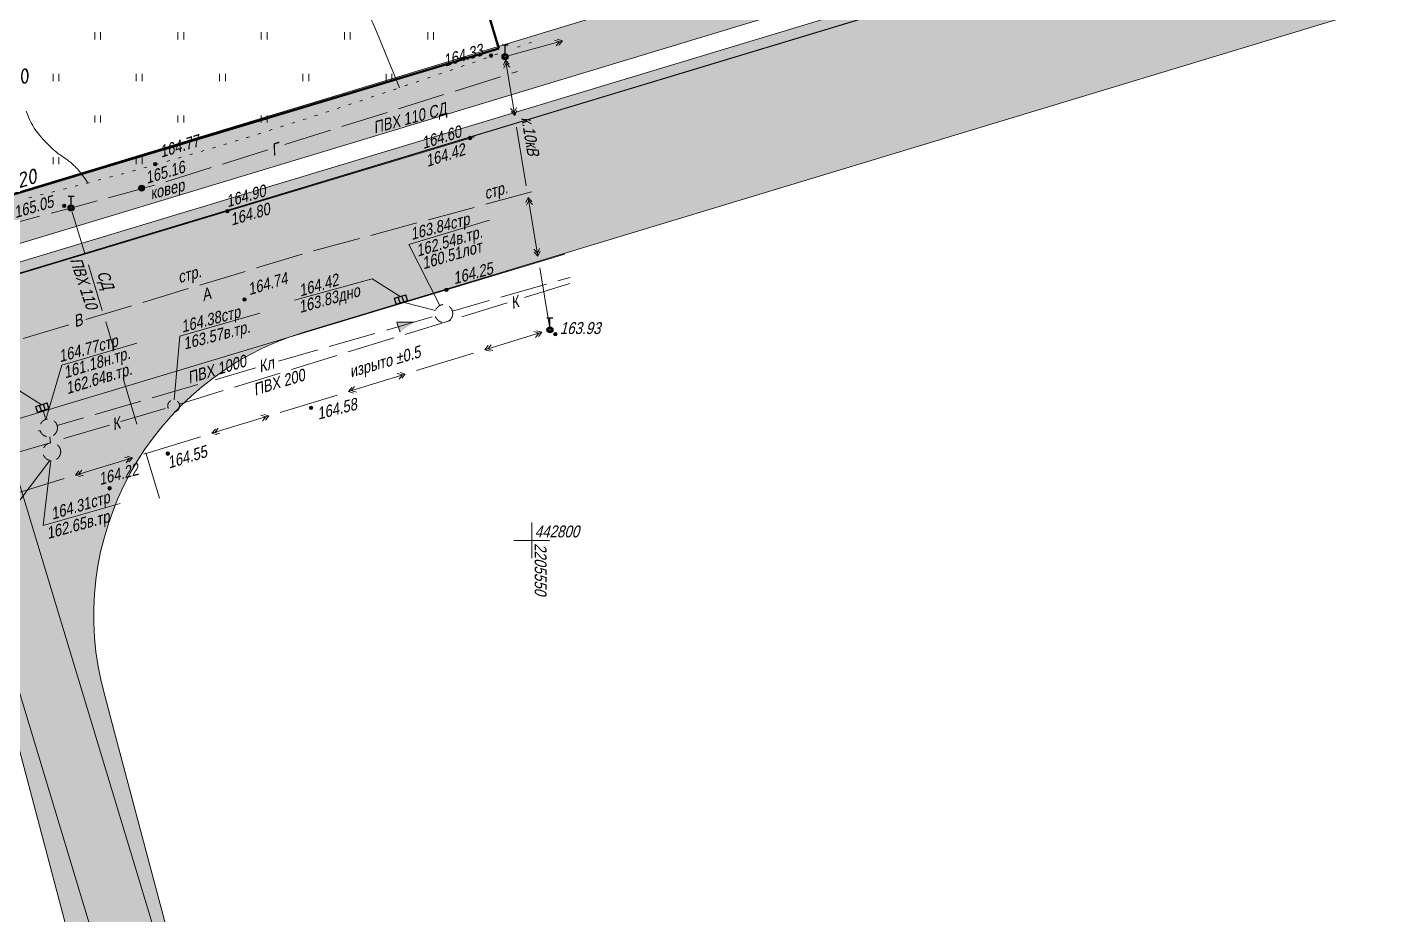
# Model space of a CAD drawing. Header units: millimetres. Extents: x -11347003 to 263213, y -3404021 to 236745.
# Drawn here: x 75603 to 189357, y -21104 to 53578 of the extents above; entities that cross this region are included whole.
import ezdxf

# ---------------------------------------------------------------- set-up
doc = ezdxf.new("R2010")
doc.units = ezdxf.units.MM
doc.linetypes.add('JIS_02_0.7', pattern=[1.35, 0.75, -0.6])
doc.layers.get('0').update_dxf_attribs({"lineweight": 13})
for name, color, linetype, lineweight in [('1', 3, 'Continuous', 30), ('4', 16, 'Continuous', 30), ('5', 4, 'Continuous', 35), ('7', 1, 'Continuous', 35), ('Организация рельефа', 7, 'Continuous', 13), ('Разбивочный план', 7, 'Continuous', 13)]:
    doc.layers.add(name, color=color, linetype=linetype, lineweight=lineweight)
for name, color, linetype in [('21', 7, 'Continuous'), ('21_Колодцы', 7, 'Continuous'), ('23_Ограждения', 7, 'Continuous'), ('24', 7, 'Continuous'), ('24_Растительость', 7, 'Continuous'), ('25', 7, 'Continuous'), ('26', 32, 'Continuous'), ('38', 7, 'Continuous'), ('51', 92, 'Continuous'), ('Дороги отмостка', 5, 'Continuous'), ('Озеленение проект', 5, 'Continuous')]:
    doc.layers.add(name, color=color, linetype=linetype)
doc.styles.get("Standard").update_dxf_attribs({"font": 'arial.ttf'})
doc.styles.add('ГОСТ 2.304', font='CS_Gost2304.shx')
doc.styles.add('обычный', font='romans.shx', dxfattribs={"width": 0.8, "oblique": 15})
doc.dimstyles.new('цеп200', dxfattribs={"dimscale": 200, "dimtxt": 2.5, "dimasz": 2.5, "dimexe": 2, "dimexo": 0, "dimgap": 1, "dimtad": 1, "dimdec": 0, "dimzin": 9, "dimtxsty": 'обычный', "dimblk": 'OBLIQUE', "dimcen": 5, "dimdle": 2, "dimclrd": 256, "dimclre": 256, "dimclrt": 256, "dimadec": 1, "dimazin": 2, "dimtfac": 1, "dimtdec": 0, "dimtmove": 2, "dimatfit": 3, "dimfxl": 2, "dimlwd": -1, "dimlwe": -1, "dimarcsym": 0})

# ---------------------------------------------------------------- blocks, each defined once
blk = doc.blocks.new('_ArchTick')
at = {"color": 0, "linetype": 'ByBlock', "const_width": 0.15}
blk.add_lwpolyline([(-0.5, -0.5), (0.5, 0.5)], dxfattribs=at)
blk = doc.blocks.new('*D70')
at = {"layer": 'Defpoints', "color": 0, "lineweight": 13, "ltscale": 100, "transparency": 16777216}
for p in [(70045.05795009164, 31391.99870956971, 164922.3936475792), (65191.10681484672, 29925.40851565187, 164922.3936475792), (112893.8755131541, -127955.7154941318)]:
    blk.add_point(p, dxfattribs=at)
at = {"layer": 'Разбивочный план', "ltscale": 100, "transparency": 16777216}
for p, q in [((70045.05795009164, 31391.99870956971), (117863.5185959606, -126872.0291697027)), ((65191.10681484672, 29925.40851565187), (113009.5674607157, -128338.6193636205)), ((118130.7305178877, -126373.4333526524), (112510.9716436654, -128071.4074416934))]:
    blk.add_line(p, q, dxfattribs=at)
at = {"layer": 'Разбивочный план', "ltscale": 100, "transparency": 16777216, "xscale": 500, "yscale": 500, "zscale": 500}
for p, rotation in [((117747.826648399, -126489.125300214), 16.81185502010046), ((112893.8755131541, -127955.7154941318), 196.8118550201005)]:
    blk.add_blockref('_ArchTick', p, dxfattribs=dict(at, rotation=rotation))
at = {"layer": 'Разбивочный план', "lineweight": 15, "ltscale": 100, "transparency": 16777216, "insert": (115190.6976397697, -126791.6535439981), "char_height": 500, "attachment_point": 5, "rotation": 16.81185502010045, "style": 'обычный'}
blk.add_mtext('5070', dxfattribs=at)
blk = doc.blocks.new('Каб_Столб_Р')
at = {"layer": '21'}
for p, q in [((-0.4999999991086952, 1.999999994281097), (0.5000000008913048, 1.999999994281097)), ((8.913048077374697e-10, 0.4999999942810973), (8.913048077374697e-10, 1.999999994281097))]:
    blk.add_line(p, q, dxfattribs=at)
for radius in [0.5, 0.35, 0.2]:
    blk.add_circle((0, 0), radius, dxfattribs=at)
blk = doc.blocks.new('RESHT1')
at = {"layer": '21_Колодцы', "color": 7, "linetype": 'Continuous'}
for p, q in [((-0.9957989708600485, 0.5033860507546969), (0.9821964498518894, 0.5065939587538246)), ((-0.994151228429758, -0.5126115970935731), (-0.9957989708600485, 0.5033860507546969)), ((-0.3321819533198901, -0.493538011315895), (-0.3337907727006462, 0.4984596920950143)), ((0.3258165233375695, -0.4924708710411599), (0.3242077039568134, 0.4995268323697494)), ((0.9838441922821799, -0.5094036890944453), (0.9821964498518894, 0.5065939587538246)), ((-0.994151228429758, -0.5126115970935731), (0.9838441922821799, -0.5094036890944453))]:
    blk.add_line(p, q, dxfattribs=at)
blk = doc.blocks.new('подоснова')
at = {"lineweight": 13}
h = blk.add_hatch(color=256, dxfattribs=at)
edge = h.paths.add_edge_path()
edge.add_ellipse((2205517.195, 442829.628), major_axis=(0.176776695797329, 0.176776695797329), ratio=0.9999999950415442, start_angle=0, end_angle=360)
at = {"layer": '38', "lineweight": 13}
for points in [[(2205546.726977918, 442840.7757442718, 1), (2205546.426977918, 442840.7757442718, 1)], [(2205544.956788308, 442833.8371030995, 1), (2205544.656788308, 442833.8371030995, 1)], [(2205518.494326187, 442831.6411351201, 1), (2205518.194326187, 442831.6411351201, 1)], [(2205510.836834151, 442828.1395613798, 1), (2205510.536834151, 442828.1395613798, 1)], [(2205524.555094588, 442827.6894327296, 1), (2205524.255094588, 442827.6894327296, 1)], [(2205542.977672315, 442821.0735414709, 1), (2205542.677672315, 442821.0735414709, 1)], [(2205526.001372465, 442820.257973905, 1), (2205525.701372465, 442820.257973905, 1)], [(2205552.138161603, 442817.3459785195, 1), (2205551.838161603, 442817.3459785195, 1)], [(2205531.5952, 442811.1463, 1), (2205531.2952, 442811.1463, 1)], [(2205519.547052378, 442807.3003715198, 1), (2205519.247052378, 442807.3003715198, 1)], [(2205514.6573, 442804.3834, 1), (2205514.3573, 442804.3834, 1)]]:
    blk.add_hatch(color=256, dxfattribs=at).paths.add_polyline_path(points)
at = {"layer": '4', "lineweight": 13}
blk.add_hatch(color=256, dxfattribs=at).paths.add_polyline_path([(2205538.925841136, 442817.52488792), (2205538.661492391, 442818.3372867944), (2205540.11708129, 442818.3617169169)])
at = {"linetype": 'Continuous', "lineweight": 13}
blk.add_lwpolyline([(2205519.937937425, 442811.8067569297), (2205520.411383612, 442817.1613650746), (2205527.142339239, 442819.1050179819)], dxfattribs=at)
at = {"layer": '1', "linetype": 'Continuous', "lineweight": 13}
for p, q in [((2205549.994, 442829.314), (2205546.133, 442828.268)), ((2205545.168, 442828.006), (2205541.307, 442826.96)), ((2205540.342, 442826.698), (2205536.481, 442825.652)), ((2205535.516, 442825.39), (2205531.656, 442824.344)), ((2205530.694, 442824.069), (2205526.866, 442822.911)), ((2205525.908, 442822.621), (2205522.08, 442821.463)), ((2205521.123, 442821.174), (2205517.294, 442820.016)), ((2205516.337, 442819.726), (2205512.508, 442818.568)), ((2205511.072, 442818.134), (2205507.243, 442816.976))]:
    blk.add_line(p, q, dxfattribs=at)
at = {"layer": '21', "color": 7, "linetype": 'Continuous', "lineweight": 13}
blk.add_ellipse((2205517.195, 442829.628), major_axis=(0.176776695797329, 0.176776695797329), ratio=0.9999999950415442, start_param=4.027828666316571, end_param=10.31101397349616, dxfattribs=at)
at = {"layer": '21_Колодцы', "linetype": 'Continuous', "lineweight": 13}
for points in [[(2205552.779337017, 442824.0721068318), (2205542.8292, 442821.0745), (2205496.085372333, 442806.9923203354)], [(2205538.929838546, 442820.5064316874), (2205536.582992304, 442822.0014307689), (2205530.043662051, 442820.2029157664)], [(2205508.745237674, 442811.4200535602), (2205506.398391431, 442812.9150526418), (2205499.859061178, 442811.1165376392)], [(2205509.556780745, 442806.7112839021), (2205508.924478241, 442801.2539204902), (2205515.382955139, 442803.0951342089)]]:
    blk.add_lwpolyline(points, dxfattribs=at)
at = {"layer": '23_Ограждения', "linetype": 'Continuous', "lineweight": 13}
for p, q in [((2205548.802, 442841.481), (2205548.88, 442841.507)), ((2205548.88, 442841.507), (2205549.038, 442841.562)), ((2205549.747, 442841.807), (2205549.984, 442841.888)), ((2205544.074, 442839.851), (2205544.311, 442839.932)), ((2205545.02, 442840.177), (2205545.098, 442840.203)), ((2205545.098, 442840.203), (2205545.256, 442840.258)), ((2205545.965, 442840.503), (2205546.202, 442840.584)), ((2205546.911, 442840.829), (2205547.147, 442840.911)), ((2205541.226, 442838.874), (2205541.463, 442838.955)), ((2205542.183, 442839.201), (2205542.419, 442839.282)), ((2205543.129, 442839.526), (2205543.365, 442839.607)), ((2205537.439, 442837.587), (2205537.676, 442837.667)), ((2205538.386, 442837.907), (2205538.623, 442837.988)), ((2205539.333, 442838.228), (2205539.57, 442838.309)), ((2205540.28, 442838.551), (2205540.517, 442838.631)), ((2205534.594, 442836.635), (2205534.831, 442836.714)), ((2205535.543, 442836.951), (2205535.78, 442837.03)), ((2205536.491, 442837.268), (2205536.728, 442837.348)), ((2205530.793, 442835.389), (2205531.031, 442835.466)), ((2205531.744, 442835.697), (2205531.959, 442835.767)), ((2205531.959, 442835.767), (2205531.982, 442835.775)), ((2205532.695, 442836.008), (2205532.932, 442836.086)), ((2205533.645, 442836.321), (2205533.882, 442836.399)), ((2205526.982, 442834.175), (2205527.22, 442834.25)), ((2205527.936, 442834.475), (2205528.174, 442834.551)), ((2205528.889, 442834.777), (2205529.026, 442834.821)), ((2205529.026, 442834.821), (2205529.127, 442834.853)), ((2205529.841, 442835.082), (2205530.079, 442835.159)), ((2205524.115, 442833.291), (2205524.354, 442833.364)), ((2205525.071, 442833.583), (2205525.31, 442833.657)), ((2205526.027, 442833.877), (2205526.087, 442833.896)), ((2205526.087, 442833.896), (2205526.266, 442833.952)), ((2205520.281, 442832.152), (2205520.52, 442832.223)), ((2205521.24, 442832.433), (2205521.48, 442832.504)), ((2205522.2, 442832.716), (2205522.439, 442832.787)), ((2205523.158, 442833.001), (2205523.397, 442833.074)), ((2205515.467, 442830.801), (2205515.708, 442830.866)), ((2205516.431, 442831.065), (2205516.672, 442831.132)), ((2205517.395, 442831.332), (2205517.636, 442831.4)), ((2205518.358, 442831.603), (2205518.598, 442831.67)), ((2205519.319, 442831.876), (2205519.56, 442831.945)), ((2205511.599, 442829.78), (2205511.841, 442829.842)), ((2205512.567, 442830.03), (2205512.756, 442830.079)), ((2205512.756, 442830.079), (2205512.809, 442830.093)), ((2205513.535, 442830.284), (2205513.776, 442830.348)), ((2205514.501, 442830.541), (2205514.742, 442830.606)), ((2205507.718, 442828.814), (2205507.961, 442828.872)), ((2205508.689, 442829.05), (2205508.932, 442829.11)), ((2205509.66, 442829.289), (2205509.769, 442829.316)), ((2205509.769, 442829.316), (2205509.903, 442829.35)), ((2205510.63, 442829.533), (2205510.873, 442829.595))]:
    blk.add_line(p, q, dxfattribs=at)
at = {"layer": '24', "linetype": 'JIS_02_0.7', "lineweight": 13}
for centre, radius in [((2205542.6065, 442819.0816), 0.75), ((2205519.8939, 442811.3087), 0.5), ((2205509.3736, 442809.4628), 0.75), ((2205509.6431, 442807.4563), 0.75)]:
    blk.add_circle(centre, radius, dxfattribs=at)
at = {"layer": '24_Растительость', "linetype": 'Continuous', "lineweight": 13}
for p, q in [((2205513.251, 442842.135), (2205513.251, 442842.735)), ((2205513.746, 442842.135), (2205513.746, 442842.735)), ((2205520.251, 442842.135), (2205520.251, 442842.735)), ((2205520.746, 442842.135), (2205520.746, 442842.735)), ((2205527.251, 442842.135), (2205527.251, 442842.735)), ((2205527.746, 442842.135), (2205527.746, 442842.735)), ((2205534.251, 442842.135), (2205534.251, 442842.735)), ((2205534.746, 442842.135), (2205534.746, 442842.735)), ((2205541.251, 442842.135), (2205541.251, 442842.735)), ((2205541.746, 442842.135), (2205541.746, 442842.735)), ((2205509.751, 442838.635), (2205509.751, 442839.235)), ((2205510.246, 442838.635), (2205510.246, 442839.235)), ((2205516.751, 442838.635), (2205516.751, 442839.235)), ((2205517.246, 442838.635), (2205517.246, 442839.235)), ((2205523.751, 442838.635), (2205523.751, 442839.235)), ((2205524.246, 442838.635), (2205524.246, 442839.235)), ((2205530.751, 442838.635), (2205530.751, 442839.235)), ((2205531.246, 442838.635), (2205531.246, 442839.235)), ((2205537.751, 442838.635), (2205537.751, 442839.235)), ((2205538.246, 442838.635), (2205538.246, 442839.235)), ((2205513.251, 442835.135), (2205513.251, 442835.735)), ((2205513.746, 442835.135), (2205513.746, 442835.735)), ((2205520.251, 442835.135), (2205520.251, 442835.735)), ((2205520.746, 442835.135), (2205520.746, 442835.735)), ((2205527.251, 442835.135), (2205527.251, 442835.735)), ((2205527.746, 442835.135), (2205527.746, 442835.735)), ((2205509.751, 442831.635), (2205509.751, 442832.235)), ((2205510.246, 442831.635), (2205510.246, 442832.235)), ((2205516.751, 442831.635), (2205516.751, 442832.235)), ((2205517.246, 442831.635), (2205517.246, 442832.235))]:
    blk.add_line(p, q, dxfattribs=at)
at = {"layer": '25', "linetype": 'Continuous', "lineweight": 13}
blk.add_lwpolyline([(2205336.662949148, 442770.799033667), (2205346.7986, 442773.9842), (2205403.3759, 442791.1588), (2205424.2362, 442797.4405), (2205464.5463, 442809.6521), (2205545.1924, 442833.9533)], dxfattribs=at)
at = {"layer": '26', "linetype": 'Continuous', "lineweight": 13}
for points in [[(2205512.634839956, 442830.0946463263), (2205512.438329021, 442830.4002438505), (2205512.267158788, 442830.653214509), (2205512.117993642, 442830.8606216426), (2205511.987497973, 442831.0295285923), (2205511.872336168, 442831.1669986988), (2205511.769172614, 442831.2800953031), (2205511.6746717, 442831.3758817458), (2205511.585497813, 442831.461421368), (2205511.498796598, 442831.5426251573), (2205511.413638732, 442831.6207946888), (2205511.329576149, 442831.6960791844), (2205511.246160782, 442831.7686278659), (2205511.162944567, 442831.8385899553), (2205511.079479437, 442831.9061146745), (2205510.995317326, 442831.9713512455), (2205510.910010169, 442832.03444889), (2205510.8231099, 442832.0957475091), (2205510.734168452, 442832.1563497198), (2205510.642737759, 442832.2175488181), (2205510.548369757, 442832.2806381001), (2205510.450616379, 442832.3469108618), (2205510.349029559, 442832.4176603994), (2205510.243161231, 442832.4941800088), (2205510.13256333, 442832.5777629861), (2205510.016887357, 442832.6695119485), (2205509.89618309, 442832.7697667981), (2205509.770599875, 442832.8786767581), (2205509.640287055, 442832.9963910516), (2205509.505393977, 442833.1230589019), (2205509.366069986, 442833.2588295321), (2205509.222464426, 442833.4038521654), (2205509.074726644, 442833.5582760252), (2205508.923304226, 442833.7221858644), (2205508.769837727, 442833.8954085564), (2205508.616265941, 442834.0777065046), (2205508.464527666, 442834.268842112), (2205508.316561696, 442834.4685777821), (2205508.174306827, 442834.676675918), (2205508.039701855, 442834.8928989231), (2205507.914685577, 442835.1170092006), (2205507.800319606, 442835.3491729568), (2205507.694156841, 442835.5911716102), (2205507.592872995, 442835.8451903823), (2205507.493143785, 442836.1134144947)], [(2205538.86980564, 442838.0493346305), (2205538.286873049, 442839.5153322492), (2205537.764319046, 442840.8198182555), (2205537.294477939, 442841.9762809156), (2205536.869684038, 442842.9982084955), (2205536.482271652, 442843.899089261)]]:
    blk.add_lwpolyline(points, dxfattribs=at)
at = {"layer": '38', "lineweight": 13}
for centre in [(2205546.576977918, 442840.7757442718), (2205544.806788308, 442833.8371030995), (2205518.344326187, 442831.6411351201), (2205510.686834151, 442828.1395613798), (2205524.405094588, 442827.6894327296), (2205542.827672315, 442821.0735414709), (2205525.851372465, 442820.257973905), (2205551.988161603, 442817.3459785195), (2205531.4452, 442811.1463, 164.585), (2205519.397052378, 442807.3003715198), (2205514.5073, 442804.3834, 164.2175)]:
    blk.add_circle(centre, 0.15, dxfattribs=at)
at = {"layer": '4', "linetype": 'Continuous', "lineweight": 13}
for p, q in [((2205552.197, 442821.821), (2205553.225, 442822.115)), ((2205547.389, 442820.448), (2205551.236, 442821.547)), ((2205549.381, 442820.423), (2205553.203, 442821.604)), ((2205543.327610611, 442819.2877540374), (2205546.428, 442820.173)), ((2205544.126, 442818.799), (2205547.948, 442819.98)), ((2205537.779, 442817.685), (2205541.621, 442818.797)), ((2205539.349, 442817.322), (2205543.171, 442818.503)), ((2205532.976, 442816.294), (2205536.818, 442817.406)), ((2205534.572, 442815.846), (2205538.394, 442817.027)), ((2205528.718274053, 442815.0618200798), (2205532.015, 442816.016)), ((2205529.795, 442814.369), (2205533.617, 442815.55)), ((2205523.37, 442813.514), (2205526.785659497, 442814.5023459174)), ((2205525.018, 442812.893), (2205528.84, 442814.074)), ((2205518.087, 442811.985), (2205521.929, 442813.097)), ((2205513.284, 442810.595), (2205517.127, 442811.707)), ((2205520.371590906, 442811.4563868265), (2205524.063, 442812.598)), ((2205515.451, 442809.984), (2205519.175128063, 442811.0945344053)), ((2205508.487, 442809.185), (2205508.657905607, 442809.2385645532)), ((2205510.09399727, 442809.6714331079), (2205512.324, 442810.317)), ((2205510.659, 442808.556), (2205514.492, 442809.699)), ((2205505.388, 442806.985), (2205509.222, 442808.128))]:
    blk.add_line(p, q, dxfattribs=at)
at = {"layer": '4', "color": 7, "linetype": 'Continuous', "lineweight": 13}
for points in [[(2205542.271347241, 442819.7525490502), (2205539.655047358, 442824.896830542), (2205546.452116102, 442826.923016965)], [(2205509.147480565, 442810.177901392), (2205510.488040825, 442814.7445721484), (2205516.789393686, 442816.5897786897)]]:
    blk.add_lwpolyline(points, dxfattribs=at)
at = {"layer": '4', "linetype": 'Continuous', "lineweight": 13}
for points in [[(2205539.155136484, 442820.0310351035), (2205541.901066532, 442819.3362833769)], [(2205508.928174661, 442810.9346401506), (2205509.147480565, 442810.1779013919)], [(2205509.473438587, 442808.7194748648), (2205509.543261413, 442808.1996251352)], [(2205509.472866103, 442806.7258751783), (2205502.049120302, 442796.9338291807)]]:
    blk.add_lwpolyline(points, dxfattribs=at)
at = {"layer": '4', "lineweight": 13}
for points in [[(2205538.661327605, 442818.3508964962), (2205540.11708129, 442818.3617169169)], [(2205538.925841136, 442817.52488792), (2205538.661492391, 442818.3372867944), (2205540.11708129, 442818.3617169169)]]:
    blk.add_lwpolyline(points, dxfattribs=at)
at = {"layer": '5', "linetype": 'Continuous', "lineweight": 13}
for p, q in [((2205543.564, 442837.793), (2205547.381, 442838.99)), ((2205548.335, 442839.29), (2205548.817, 442839.441)), ((2205538.794, 442836.295), (2205542.61, 442837.493)), ((2205534.023, 442834.798), (2205537.839, 442835.996)), ((2205529.252, 442833.301), (2205533.069, 442834.499)), ((2205524.005, 442831.654), (2205527.821, 442832.852)), ((2205519.234, 442830.157), (2205523.051, 442831.355)), ((2205517.444752412, 442829.6391235194), (2205518.278, 442829.866)), ((2205511.627059408, 442828.0543957051), (2205513.453, 442828.552)), ((2205514.418, 442828.815), (2205516.974083791, 442829.510969965)), ((2205509.591, 442827.511), (2205510.904694209, 442827.8600112975)), ((2205511.368925879, 442827.6179790438), (2205512.431, 442824.13)), ((2205504.962, 442826.282), (2205508.625, 442827.255)), ((2205512.723, 442823.173), (2205513.888, 442819.347)), ((2205514.18, 442818.39), (2205514.900370453, 442816.0235985241)), ((2205515.637, 442813.607), (2205516.802, 442809.78)), ((2205517.538629548, 442807.3634014759), (2205518.703629548, 442803.536401476))]:
    blk.add_line(p, q, dxfattribs=at)
at = {"layer": '51', "lineweight": 13}
for p, q in [((2205550, 442798.5), (2205550, 442801.5)), ((2205550, 442800), (2205548.5, 442800)), ((2205550, 442800), (2205551.5, 442800))]:
    blk.add_line(p, q, dxfattribs=at)
at = {"layer": '7', "linetype": 'Continuous', "lineweight": 13}
for p, q in [((2205548.088501116, 442840.7708843789), (2205552.579, 442842.002)), ((2205552.338, 442841.936), (2205551.91, 442842.078)), ((2205552.338, 442841.936), (2205552.042, 442841.595)), ((2205552.579, 442842.002), (2205552.151, 442842.144)), ((2205552.579, 442842.002), (2205552.284, 442841.661)), ((2205547.805142907, 442840.3810220665), (2205547.619142907, 442839.9700220665)), ((2205547.846142907, 442840.1340220665), (2205547.660142907, 442839.7240220665)), ((2205547.805142907, 442840.3810220665), (2205548.113142907, 442840.0520220665)), ((2205547.805142907, 442840.3810220665), (2205548.567, 442835.746)), ((2205547.846142907, 442840.1340220665), (2205548.153142907, 442839.8050220665)), ((2205548.527, 442835.993), (2205548.219, 442836.322)), ((2205548.567, 442835.746), (2205548.26, 442836.076)), ((2205548.527, 442835.993), (2205548.712, 442836.403)), ((2205548.567, 442835.746), (2205548.753, 442836.157)), ((2205548.729, 442834.759), (2205549.54, 442829.826)), ((2205549.703, 442828.839), (2205549.517, 442828.428)), ((2205549.743, 442828.592), (2205549.557, 442828.182)), ((2205549.703, 442828.839), (2205550.01, 442828.509)), ((2205549.703, 442828.839), (2205550.514, 442823.905)), ((2205549.743, 442828.592), (2205550.051, 442828.263)), ((2205550.473, 442824.152), (2205550.166, 442824.481)), ((2205550.514, 442823.905), (2205550.206, 442824.235)), ((2205550.473, 442824.152), (2205550.659, 442824.562)), ((2205550.514, 442823.905), (2205550.7, 442824.316)), ((2205550.676, 442822.918), (2205551.487, 442817.985)), ((2205550.841, 442817.499), (2205546.06, 442816.034)), ((2205550.602, 442817.426), (2205550.17, 442817.555)), ((2205550.602, 442817.426), (2205550.317, 442817.077)), ((2205550.841, 442817.499), (2205550.409, 442817.628)), ((2205550.841, 442817.499), (2205550.556, 442817.15)), ((2205546.06, 442816.034), (2205546.346, 442816.383)), ((2205546.06, 442816.034), (2205546.492, 442815.905)), ((2205546.299, 442816.108), (2205546.585, 442816.457)), ((2205546.299, 442816.108), (2205546.731, 442815.979)), ((2205545.104, 442815.742), (2205540.324, 442814.277)), ((2205539.367, 442813.984), (2205534.587, 442812.519)), ((2205539.128, 442813.91), (2205538.697, 442814.04)), ((2205539.128, 442813.91), (2205538.843, 442813.562)), ((2205539.367, 442813.984), (2205538.936, 442814.113)), ((2205539.367, 442813.984), (2205539.082, 442813.635)), ((2205534.587, 442812.519), (2205534.872, 442812.868)), ((2205534.826, 442812.592), (2205535.111, 442812.941)), ((2205533.631, 442812.226), (2205528.85, 442810.761)), ((2205534.587, 442812.519), (2205535.019, 442812.39)), ((2205534.826, 442812.592), (2205535.258, 442812.463)), ((2205527.894, 442810.468), (2205523.113, 442809.003)), ((2205527.655, 442810.395), (2205527.223, 442810.524)), ((2205527.655, 442810.395), (2205527.37, 442810.046)), ((2205527.894, 442810.468), (2205527.462, 442810.597)), ((2205527.894, 442810.468), (2205527.609, 442810.119)), ((2205523.113, 442809.003), (2205523.399, 442809.352)), ((2205523.352, 442809.077), (2205523.638, 442809.426)), ((2205522.157, 442808.71), (2205517.377, 442807.246)), ((2205523.113, 442809.003), (2205523.545, 442808.874)), ((2205523.352, 442809.077), (2205523.784, 442808.947)), ((2205516.42, 442806.953), (2205511.64, 442805.488)), ((2205516.181, 442806.879), (2205515.75, 442807.009)), ((2205516.42, 442806.953), (2205515.989, 442807.082)), ((2205516.42, 442806.953), (2205516.135, 442806.604)), ((2205511.64, 442805.488), (2205511.925, 442805.837)), ((2205511.879, 442805.561), (2205512.164, 442805.91)), ((2205516.181, 442806.879), (2205515.896, 442806.531)), ((2205510.684, 442805.195), (2205505.903, 442803.73)), ((2205511.64, 442805.488), (2205512.072, 442805.359)), ((2205511.879, 442805.561), (2205512.311, 442805.432))]:
    blk.add_line(p, q, dxfattribs=at)
at = {"layer": '21', "linetype": 'Continuous', "lineweight": 13, "xscale": 0.5, "yscale": 0.5, "zscale": 0.5}
for p in [(2205547.7562, 442840.6795), (2205511.2656, 442827.9558), (2205551.5309, 442817.711)]:
    blk.add_blockref('Каб_Столб_Р', p, dxfattribs=at)
at = {"layer": '21_Колодцы', "linetype": 'Continuous', "lineweight": 13, "xscale": 0.4999999999910024, "yscale": 0.4999999999910024, "zscale": 0.4999999999910024, "rotation": 17.42229925289703}
for p in [(2205539.008683241, 442820.2665383684), (2205508.854132258, 442811.1791939588)]:
    blk.add_blockref('RESHT1', p, dxfattribs=at)
at = {"layer": '1', "linetype": 'Continuous', "lineweight": 13, "oblique": 15, "width": 0.8}
blk.add_text('В                   ', height=1, rotation=16.82527872904094, dxfattribs=at).set_placement((2205511.61, 442817.9099999999))
at = {"layer": '21', "linetype": 'Continuous', "lineweight": 13, "oblique": 15, "width": 0.8}
blk.add_text('ковер               ', height=1, rotation=14.72514802565689, dxfattribs=at).set_placement((2205518.018082072, 442828.6729114114))
at = {"layer": '21', "color": 7, "linetype": 'Continuous', "lineweight": 13, "oblique": 15, "width": 0.8}
blk.add_text('изрыто ±0.5', height=1, rotation=16.14143385452149, dxfattribs=at).set_placement((2205534.801989728, 442813.6946230232))
at = {"layer": '25', "linetype": 'Continuous', "lineweight": 13, "oblique": 15, "width": 0.8}
blk.add_text('А', height=1, rotation=17.83257289636965, dxfattribs=at).set_placement((2205522.396646849, 442820.1082166063))
at = {"layer": '38', "lineweight": 13, "oblique": 15, "width": 0.8}
for s, height, rotation, p in [('164.33    ', 1, 16.52120661408963, (2205542.697517828, 442839.83291252)), ('164.60    ', 0.9999999999999999, 17.64127748580577, (2205540.892563308, 442832.912198602)), ('164.77', 1, 16.71314767882203, (2205518.851933727, 442832.1858200697)), ('164.42', 0.9999999999999999, 17.64127748580577, (2205541.226872837, 442831.4086532202)), ('165.16', 1, 16.71314767882203, (2205517.647259902, 442829.9829937896)), ('164.90    ', 0.9999999999999999, 16.30729790130984, (2205524.431376321, 442828.0039413263)), ('стр.', 1, 15.92260344787153, (2205546.12912232, 442828.6780738921, 169.1471)), ('165.05    ', 0.9999999999999999, 16.30729790130984, (2205506.585518111, 442827.0933348894)), ('164.80    ', 0.9999999999999999, 16.30729790130984, (2205524.782931708, 442826.476892973)), ('163.84стр    ', 1, 15.05472508320915, (2205539.908491408, 442825.2552375011)), ('стр.', 1, 15.92260344787153, (2205520.365186813, 442821.6231861461, 169.1471)), ('164.25', 1, 15.10569813844637, (2205543.507787336, 442821.5370669194)), ('164.74    ', 1, 16.5371342445637, (2205526.26410866, 442820.6173712847)), ('164.42', 1, 16.5371342445637, (2205530.553609423, 442820.5026685613)), ('163.83дно', 1, 15.74635519243131, (2205530.518419919, 442819.1189073413)), ('164.38стр    ', 1, 14.70678510205319, (2205520.62375367, 442817.4707271785)), ('163.57в.тр.', 1, 14.70678510205319, (2205520.807227241, 442816.0397686721)), ('164.77стр    ', 1, 15.40752829667346, (2205510.349206334, 442814.979565139)), ('164.55    ', 1, 17.07734933824781, (2205519.509762952, 442806.0313970568)), ('164.22', 1, 15.11866834877257, (2205513.696102947, 442804.6378156346, 164.2175)), ('164.31стр    ', 1, 16.58895807064268, (2205509.703588126, 442801.7325255024))]:
    blk.add_text(s, height=height, rotation=rotation, dxfattribs=at).set_placement(p)
blk.add_text('163.93    ', height=1, dxfattribs=at).set_placement((2205552.356661603, 442817.3545785195))
at = {"layer": '4', "color": 7, "linetype": 'Continuous', "lineweight": 13, "oblique": 15, "width": 0.8}
for s, rotation, p in [('162.54в.тр.', 16.64391283832609, (2205540.401467633, 442823.8488512681)), ('160.51лот', 16.55475239598606, (2205540.90080481, 442822.7942691411)), ('161.18н.тр.', 16.98007676488098, (2205510.772152603, 442813.6153492166)), ('ПВХ 1000', 16.98007676488098, (2205521.204845062, 442813.1649786902)), ('162.64в.тр.', 16.98007676488098, (2205510.949244286, 442812.2838184054)), ('ПВХ 200', 16.98007676488098, (2205526.733600588, 442812.1710727461)), ('164.58', 14.55844471119922, (2205532.065919055, 442810.1494220036, 164.585)), ('162.65в.тр', 15.49023984501163, (2205509.318404431, 442800.1023014309))]:
    blk.add_text(s, height=1, rotation=rotation, dxfattribs=at).set_placement(p)
at = {"layer": '4', "linetype": 'Continuous', "lineweight": 13, "oblique": 15, "width": 0.8}
for s, rotation, p in [('К                   ', 17.19873311481183, (2205548.37, 442819.4599999999)), ('Кл', 16.09881413714941, (2205527.15642973, 442814.1193690505)), ('К                   ', 16.59877730960348, (2205514.847613062, 442809.2443282742))]:
    blk.add_text(s, height=1, rotation=rotation, dxfattribs=at).set_placement(p)
at = {"layer": '5', "color": 7, "linetype": 'Continuous', "lineweight": 13, "oblique": 15, "width": 0.8}
for s, rotation, p in [('ПВХ 110 СД', 15.13491284061905, (2205536.789197473, 442834.2155692314)), ('ПВХ 110', 288.5043182800924, (2205511.156477895, 442823.5947317908)), ('СД', 290.2475658467672, (2205513.425183206, 442822.484220719))]:
    blk.add_text(s, height=1, rotation=rotation, dxfattribs=at).set_placement(p)
at = {"layer": '5', "linetype": 'Continuous', "lineweight": 13, "oblique": 15, "width": 0.8}
blk.add_text('Г                   ', height=1, rotation=17.39871838848918, dxfattribs=at).set_placement((2205528.25, 442832.3300000001))
at = {"layer": '51', "color": 7, "linetype": 'Continuous', "lineweight": 13, "oblique": 15, "width": 0.8}
blk.add_text('442800', height=1, dxfattribs=at).set_placement((2205550.25, 442800.25))
blk.add_text('2205550', height=1, rotation=269.9801128899794, dxfattribs=at).set_placement((2205550.25, 442799.7500000001))
at = {"layer": '7', "color": 7, "linetype": 'Continuous', "lineweight": 13, "oblique": 15, "width": 0.8}
blk.add_text('к.10кВ', height=1, rotation=279.4356605428721, dxfattribs=at).set_placement((2205549.119638975, 442835.5435710566))

msp = doc.modelspace()

# ---------------------------------------------------------------- hatches: boundary and pattern name
at = {"layer": 'Дороги отмостка', "ltscale": 100, "true_color": 0xb3b3b3, "transparency": 33554636}
h = msp.add_hatch(color=253, dxfattribs=at)
h.dxf.hatch_style = 1
edge = h.paths.add_edge_path()
edge.add_line((-173193.1007139683, -42190.77630969881), (-169868.5250337124, -53194.07359090447))
edge.add_line((-169868.5250337124, -53194.07359090447), (43363.3331284523, 11128.69520765544))
edge.add_arc((50622.85877914497, -13304.7547274289), 25489.09940353598, 61.597887706033305, 106.54743367218211, ccw=False)
edge.add_arc((49632.08714905291, -13444.31159003902), 26095.54848370346, 15.897069507143328, 59.82984644903718, ccw=False)
edge.add_line((74729.61974239348, -6296.479163944714), (88497.0605201721, -58459.16328942775))
edge.add_line((88497.0605201721, -58459.16328942775), (96402.72641563414, -56358.48559534549))
edge.add_line((96402.72641563414, -56358.48559534549), (82925.04636335371, -5636.741929471485))
edge.add_line((82925.04636335371, -5636.741929471485), (82132.83852243422, -2655.356195057301))
edge.add_arc((106123.0607824037, 4065.729121785773), 24913.92686669483, 106.8204622950656, 195.6507129658377, ccw=False)
edge.add_line((98913.62632465361, 27913.74385505915), (189357.2438480854, 55296.68398675323))
edge.add_line((189357.2438480854, 55296.68398675323), (185978.783670187, 66478.32196608186))
edge.add_line((185978.783670187, 66478.32196608186), (84019.88465633336, 35614.24779801929))
edge.add_line((84019.88465633335, 35614.24779801929), (70016.4876858466, 31388.54430117847))
edge.add_arc((68281.13277370628, 37132.11319599845), 6000.003360051816, 196.861207731048, 286.8116029044593, ccw=False)
edge.add_line((62539.06844522309, 35391.78633928618), (47679.90529364079, 84561.80289605736))
edge.add_line((47679.90529364078, 84561.80289605736), (48908.84960974648, 84932.91820376285))
edge.add_line((48908.84960974648, 84932.91820376285), (48332.85830070254, 84758.55794256434))
edge.add_line((48332.85830070254, 84758.55794256434), (48331.67965678741, 84758.14402140387))
edge.add_line((48331.67965678741, 84758.14402140387), (47827.20056658979, 86435.15196494207))
edge.add_line((47827.20056658979, 86435.15196494207), (55292.76845337159, 88691.01979006032))
edge.add_line((55292.76845337159, 88691.01979006032), (55797.24754356932, 87014.01184652219))
edge.add_line((55797.24754356932, 87014.01184652219), (29220.24530609254, 174975.4468261486))
edge.add_line((29220.24530609253, 174975.4468261486), (25460.25239196901, 187419.8211891184))
edge.add_line((25460.25239196901, 187419.8211891184), (13015.87802899918, 183659.8282749949))
edge.add_line((13015.87802899918, 183659.8282749949), (-120689.3394832336, 143261.6434630507))
edge.add_line((-120689.3394832336, 143261.6434630507), (-116349.4575877285, 128903.1385952183))
edge.add_line((-116349.4575877285, 128903.1385952183), (-75470.98641291082, -6401.083037410368))
edge.add_arc((-81214.57773037827, -8136.35211680772), 6000.000000000003, -73.18814423265411, 16.810756363731514, ccw=False)
edge.add_line((-79479.19844204748, -13879.91013650532), (-173193.1007139683, -42190.77630969881))
h.paths.add_polyline_path([(-67295.95881817456, 9558.78046884379), (-38669.05040758134, 18208.22877677777), (-38673.47816071531, 18205.2634472824), (-37716.21859433301, 18494.49367144574), (-37711.79084119925, 18497.45900094179), (-9334.089275363867, 27071.61095864504), (-9335.236387552875, 27075.4695644734), (-8377.976821170567, 27364.69978863675), (-8376.829708981573, 27360.84118280837), (20964.54380744326, 36226.16082802037), (20962.7935310573, 36232.01738683636), (21920.05309743961, 36521.24761099971), (21921.80337384221, 36515.39105218874), (38672.67518034694, 41576.56628372674), (35335.25100615423, 52622.37322545581), (35335.23549924284, 52622.36853530182), (34698.92900608348, 54728.33958134287), (34698.93689354445, 54728.34196932569), (31555.88711080803, 65130.83446044026), (31556.01642175167, 65130.87353096515), (31266.78619758832, 66088.13309734745), (31266.65072634665, 66088.09216552551), (29882.69102295909, 70668.54838224151), (33027.46025913008, 76536.43845648342), (32674.0750237342, 76725.82439213037), (32655.40532641065, 76723.38251799293), (29829.97302926208, 78225.69151890778), (29853.57674448278, 78237.4129310849), (29479.88641068536, 78419.27317427655), (28246.55780031902, 76083.62622819844), (28126.22216181305, 76481.89871650506), (31256.23704323685, 82322.25833455313), (30944.80792545281, 82489.16205913972), (30906.17785896585, 82515.82528709745), (28080.74556181728, 84018.13428801231), (28083.2104115986, 84022.81765325554), (27730.64985816844, 84211.7648844209), (26490.10202067235, 81897.00097151787), (25815.58032378905, 84131.68653768708), (28945.65289729808, 89972.15380459235), (28593.09234386775, 90161.10103575766), (27997.80247319387, 90480.13381384418), (26287.66799735698, 91396.6435339074), (25744.2311482441, 91687.8868024864), (25396.44733151883, 91817.59032854214), (24179.00229885126, 89545.9344178359), (22914.43777540951, 93731.2386715665), (26045.01094927164, 99571.94963273578), (25692.43213909978, 99760.86279826885), (25420.91427088344, 99906.42079864917), (23172.82854920354, 101111.2338964299), (22871.99340814786, 101272.4600074813), (22519.43285431181, 101461.407238864), (21278.30455276946, 99146.31651752346), (21164.60650841976, 99522.62069163783), (24294.95650202258, 105362.8493360301), (23934.46196621618, 105556.0047618781), (23520.85789924338, 105777.7108008791), (21356.12110643388, 106937.8548363458), (21120.84244049484, 107063.9473672569), (20769.13877007676, 107252.4794425282), (19528.47328577969, 104937.6985375948), (17478.19393222969, 111723.4676618942), (20608.92569350935, 117564.4506885805), (20248.63836622561, 117757.5389176857), (19840.67637135281, 117976.1773575279), (17740.95787446605, 119101.4762383958), (17435.91649619794, 119265.0004486015), (17075.59338502556, 119458.0639983488), (15842.51744506831, 117138.6835077308), (15728.80416162621, 117514.98307765), (18859.15547200627, 123355.9045225101), (18498.91577043829, 123548.9282653159), (18187.75336031249, 123715.7280160029), (15999.7226428874, 124888.3559283988), (15686.08304438689, 125056.4443124902), (15333.52249095655, 125245.3915436555), (14092.55463260036, 122929.843905127), (13199.14572321128, 125885.7490933831), (13199.36415913594, 125885.8195817562), (12910.1339349726, 126843.0791481385), (12909.91549904625, 126843.008659771), (10903.10582336507, 133484.9070488874), (10903.20209413653, 133484.9411079032), (10613.9718699734, 134442.2006742856), (10613.87559920382, 134442.1666152628), (8921.406304779344, 140043.6988464902), (12050.80901551283, 145883.1014919803), (11698.24846208243, 146072.0487231457), (11269.05796704329, 146302.0641201919), (8877.76403464099, 147583.6265724674), (8525.203481210843, 147772.5738036328), (7724.657849437459, 146278.8191227965), (7285.237286180953, 145458.8951894586), (7151.212729460956, 145903.1213407915), (10281.60694944937, 151744.1887745275), (9929.046396019005, 151933.1360056927), (9481.763351400286, 152172.5222716546), (7517.488760447626, 153225.2329098633), (7108.349450304058, 153443.947325384), (6756.096982314788, 153633.8394069371), (5514.954358007464, 151317.9656689995), (4898.527018791698, 153361.6626917004), (8029.985385490989, 159204.7157388322), (7677.424832060824, 159393.6629699975), (7220.986323882827, 159638.2813525089), (5312.706771845003, 160660.9826562671), (4856.767464931036, 160904.8521142821), (4504.043780712891, 161094.3681602142), (3263.041637983482, 158777.9493591691), (2108.936645079069, 162600.3677849037), (2107.414916143152, 162599.9624045467), (1818.184691979808, 163557.221970929), (1820.305498105566, 163557.8084994924), (440.2769662442843, 168127.4196963524), (-16314.53912853424, 163065.0559573006), (-16314.48556376712, 163065.3792816428), (-17271.74513014941, 162776.1490574794), (-17271.66464476232, 162775.8664204137), (-105533.7554001782, 136108.0232614326), (-99477.24434542398, 116063.8011447006), (-99474.99558590511, 116064.4746787755), (-99188.07519890995, 115106.5202479561), (-99188.0014632216, 115106.5423327981), (-89085.1132564174, 81670.69133554999), (-89081.0165945055, 81671.91834153619), (-88794.09620751035, 80713.96391071679), (-88795.86735694161, 80713.43342736195), (-87850.31447894227, 77584.09514358942), (-87847.10594785259, 77585.04844063788), (-86921.53144500415, 74521.82924513833), (-86924.73997609383, 74520.87594808987), (-78727.41692913599, 47391.56627947328), (-78721.28392303809, 47392.67331232465), (-78434.36353604293, 46434.71888150525), (-78438.17404693352, 46434.30746757046)], flags=0)
edge = h.paths.add_edge_path(flags=16)
edge.add_line((-7599.567159501687, 169073.1670159562), (-328.4236766837203, 171270.0993144832))
edge.add_arc((1118.981253097753, 166468.1034249834), 5015.390867472641, -23.67867824913759, 106.7737186424448, ccw=False)
edge.add_line((5712.136939247135, 164453.8873500993), (4504.043780712891, 161094.3681602142))
edge.add_line((4504.043780712891, 161094.3681602142), (4856.767464931036, 160904.8521142821))
edge.add_line((4856.767464931036, 160904.8521142821), (5312.706771845003, 160660.9826562671))
edge.add_line((5312.706771845003, 160660.9826562671), (7220.986323882827, 159638.2813525089))
edge.add_line((7220.986323882827, 159638.2813525089), (7677.424832060824, 159393.6629699975))
edge.add_line((7677.424832060824, 159393.6629699975), (8029.985385490989, 159204.7157388322))
edge.add_line((8029.985385490989, 159204.7157388322), (4898.527018791698, 153361.6626917004))
edge.add_line((4898.527018791698, 153361.6626917004), (5514.954358007464, 151317.9656689995))
edge.add_line((5514.954358007464, 151317.9656689995), (6756.096982314774, 153633.8394069371))
edge.add_line((6756.096982314774, 153633.8394069371), (7108.349450304058, 153443.947325384))
edge.add_line((7108.349450304058, 153443.947325384), (7517.488760447626, 153225.2329098633))
edge.add_line((7517.488760447626, 153225.2329098633), (9481.763351400286, 152172.5222716546))
edge.add_line((9481.763351400286, 152172.5222716546), (9929.046396019005, 151933.1360056927))
edge.add_line((9929.046396019005, 151933.1360056927), (10281.60694944938, 151744.1887745275))
edge.add_line((10281.60694944938, 151744.1887745275), (7151.212729460956, 145903.1213407915))
edge.add_line((7151.212729460956, 145903.1213407915), (7285.237286180953, 145458.8951894586))
edge.add_line((7285.237286180953, 145458.8951894586), (7724.657849437459, 146278.8191227965))
edge.add_line((7724.657849437459, 146278.8191227965), (8525.203481210843, 147772.5738036328))
edge.add_line((8525.203481210843, 147772.5738036328), (8877.76403464099, 147583.6265724674))
edge.add_line((8877.76403464099, 147583.6265724674), (11269.05796704329, 146302.0641201919))
edge.add_line((11269.05796704329, 146302.0641201919), (11698.24846208243, 146072.0487231457))
edge.add_line((11698.24846208243, 146072.0487231457), (12050.80901551283, 145883.1014919803))
edge.add_line((12050.80901551283, 145883.1014919803), (10172.03136988521, 142377.451356597))
edge.add_line((10172.03136988521, 142377.451356597), (11719.90037225467, 137254.4998590105))
edge.add_line((11719.90037225467, 137254.4998590105), (12761.12917924265, 133808.3654200342))
edge.add_line((12761.12917924265, 133808.3654200342), (15055.0234765321, 126216.308722979))
edge.add_line((15055.0234765321, 126216.308722979), (13262.87603285224, 125674.8221449675))
edge.add_line((13262.87603285224, 125674.8221449675), (14092.55463260038, 122929.843905127))
edge.add_line((14092.55463260038, 122929.843905127), (15333.52249095655, 125245.3915436555))
edge.add_line((15333.52249095655, 125245.3915436555), (15686.08304438689, 125056.4443124902))
edge.add_line((15686.08304438689, 125056.4443124902), (15999.7226428874, 124888.3559283988))
edge.add_line((15999.7226428874, 124888.3559283988), (18187.75336031249, 123715.7280160029))
edge.add_line((18187.75336031249, 123715.7280160029), (18498.91577043829, 123548.9282653159))
edge.add_line((18498.91577043829, 123548.9282653159), (18859.15547200627, 123355.9045225101))
edge.add_line((18859.15547200627, 123355.9045225101), (15728.80416162621, 117514.98307765))
edge.add_line((15728.80416162621, 117514.98307765), (15842.51744506831, 117138.6835077308))
edge.add_line((15842.51744506831, 117138.6835077308), (17075.59338502556, 119458.0639983488))
edge.add_line((17075.59338502556, 119458.0639983488), (17435.91649619794, 119265.0004486015))
edge.add_line((17435.91649619794, 119265.0004486015), (17740.95787446606, 119101.4762383958))
edge.add_line((17740.95787446606, 119101.4762383958), (19840.67637135281, 117976.1773575279))
edge.add_line((19840.67637135281, 117976.1773575279), (20248.63836622561, 117757.5389176857))
edge.add_line((20248.63836622561, 117757.5389176857), (20608.92569350935, 117564.4506885805))
edge.add_line((20608.92569350935, 117564.4506885805), (17478.19393222988, 111723.4676618946))
edge.add_line((17478.19393222988, 111723.4676618946), (17753.43145671671, 110812.5194575546))
edge.add_line((17753.43145671671, 110812.5194575546), (18100.5077257125, 109663.8079778958))
edge.add_line((18100.5077257125, 109663.8079778958), (18675.72502557085, 107760.0226296294))
edge.add_line((18675.72502557085, 107760.0226296294), (18794.66026370469, 107366.3850185783))
edge.add_line((18794.66026370469, 107366.3850185783), (19528.47328577969, 104937.6985375948))
edge.add_line((19528.47328577969, 104937.6985375948), (20769.13877007674, 107252.4794425282))
edge.add_line((20769.13877007674, 107252.4794425282), (21120.84244049484, 107063.9473672569))
edge.add_line((21120.84244049484, 107063.9473672569), (21356.12110643388, 106937.8548363458))
edge.add_line((21356.12110643388, 106937.8548363458), (23520.85789924338, 105777.7108008791))
edge.add_line((23520.85789924338, 105777.7108008791), (23934.46196621618, 105556.0047618781))
edge.add_line((23934.46196621618, 105556.0047618781), (24294.95650202259, 105362.8493360301))
edge.add_line((24294.95650202259, 105362.8493360301), (21164.60650841976, 99522.62069163783))
edge.add_line((21164.60650841976, 99522.62069163783), (21278.30455276946, 99146.31651752346))
edge.add_line((21278.30455276946, 99146.31651752346), (22519.43285431181, 101461.407238864))
edge.add_line((22519.43285431181, 101461.407238864), (22871.99340814786, 101272.4600074813))
edge.add_line((22871.99340814786, 101272.4600074813), (23130.62114726175, 101133.8540439591))
edge.add_line((23130.62114726175, 101133.8540439591), (25406.27848196971, 99914.26453432595))
edge.add_line((25406.27848196971, 99914.26453432595), (25692.43213909978, 99760.86279826885))
edge.add_line((25692.43213909978, 99760.86279826885), (26045.01094927164, 99571.94963273578))
edge.add_line((26045.01094927164, 99571.94963273578), (22914.43777540951, 93731.2386715665))
edge.add_line((22914.43777540951, 93731.2386715665), (24179.00229885126, 89545.9344178359))
edge.add_line((24179.00229885126, 89545.9344178359), (25396.44733151883, 91817.59032854214))
edge.add_line((25396.44733151883, 91817.59032854214), (25744.2311482441, 91687.8868024864))
edge.add_line((25744.2311482441, 91687.8868024864), (26287.66799735698, 91396.6435339074))
edge.add_line((26287.66799735698, 91396.6435339074), (27997.80247319387, 90480.13381384418))
edge.add_line((27997.80247319387, 90480.13381384418), (28593.09234386775, 90161.10103575766))
edge.add_line((28593.09234386775, 90161.10103575766), (28945.65289729808, 89972.15380459235))
edge.add_line((28945.65289729808, 89972.15380459235), (25815.58032378905, 84131.68653768708))
edge.add_line((25815.58032378905, 84131.68653768708), (26490.10202067235, 81897.00097151787))
edge.add_line((26490.10202067235, 81897.00097151787), (27730.64985816844, 84211.7648844209))
edge.add_line((27730.64985816844, 84211.7648844209), (28083.2104115986, 84022.81765325554))
edge.add_line((28083.2104115986, 84022.81765325554), (28080.74556181728, 84018.13428801231))
edge.add_line((28080.74556181728, 84018.13428801231), (30906.17785896585, 82515.82528709745))
edge.add_line((30906.17785896585, 82515.82528709745), (30944.80792545281, 82489.16205913972))
edge.add_line((30944.80792545281, 82489.16205913972), (31256.23704323685, 82322.25833455313))
edge.add_line((31256.23704323685, 82322.25833455313), (28126.22216181305, 76481.89871650506))
edge.add_line((28126.22216181305, 76481.89871650506), (28246.55780031902, 76083.62622819844))
edge.add_line((28246.55780031902, 76083.62622819844), (29479.88641068536, 78419.27317427655))
edge.add_line((29479.88641068536, 78419.27317427655), (29853.56460634454, 78237.39010256785))
edge.add_line((29853.56460634454, 78237.39010256785), (29829.97302926208, 78225.69151890778))
edge.add_line((29829.97302926208, 78225.69151890778), (32655.40532641065, 76723.38251799293))
edge.add_line((32655.40532641065, 76723.38251799293), (32674.0750237342, 76725.82439213037))
edge.add_line((32674.0750237342, 76725.82439213037), (33027.46025913001, 76536.43845648345))
edge.add_line((33027.46025913001, 76536.43845648345), (32555.09218121541, 75655.03707290883))
edge.add_line((32555.09218121542, 75655.03707290883), (34382.92861241207, 74675.44752626545))
edge.add_arc((32965.82437866843, 72031.24337554179), 2999.99999999973, 16.802461588686185, 61.81187628378132, ccw=False)
edge.add_line((35837.74561574422, 72898.46215303187), (43910.72249311735, 46164.95743536392))
edge.add_arc((37688.22647945571, 44285.98341745813), 6499.999999999998, -73.18604665254168, 16.80246158878242, ccw=False)
edge.add_line((39568.44849952265, 38063.86439294121), (-63795.61982346034, 6829.332371592591))
edge.add_arc((-65820.45118923954, 13530.08292210235), 7000.000000000002, 196.8118762837803, 286.81375567879354, ccw=False)
edge.add_line((-72521.2681539156, 11505.47135295892), (-107823.4746564682, 128344.628382257))
edge.add_arc((-98250.87899265584, 131236.9306239233), 9999.999999999314, 106.8118762837594, 196.8118762839779, ccw=False)
edge.add_line((-101143.1812342856, 140809.5262877466), (-7599.56715950169, 169073.1670159562))
edge = h.paths.add_edge_path(flags=16)
edge.add_arc((-51603.18681607785, 1614.133761280693), 3500.000000000001, 61.79635023838932, 151.8274023293025, ccw=False)
edge.add_line((-49949.06265468601, 4698.59048146656), (-47145.99955495636, 3195.371334694797))
edge.add_line((-47145.99955495636, 3195.371334694797), (-15271.50069594177, 12843.15159601882))
edge.add_line((-15271.50069594176, 12843.15159601882), (-13769.8009213701, 15647.02897053616))
edge.add_arc((-10684.44818305912, 13994.57670792856), 3500.000000000012, 61.796350238371474, 151.8274023291905, ccw=False)
edge.add_line((-9030.324021666314, 17079.03342811392), (-6227.260921937628, 15575.81428134267))
edge.add_line((-6227.260921937628, 15575.81428134267), (26386.52423531207, 25429.87381138198))
edge.add_line((26386.52423531207, 25429.87381138198), (28182.42809828367, 28783.0701649145))
edge.add_arc((32751.58898909386, 26428.92115888899), 5139.965835361189, 83.76537614854749, 152.7413137895416, ccw=False)
edge.add_line((33309.78980095137, 31538.48676100449), (40725.33645964259, 30508.41758030784))
edge.add_arc((39825.06078422912, 24213.59062081118), 6358.879047579617, 25.10488915161659, 81.86084689266659, ccw=False)
edge.add_arc((43141.73252104055, 25989.36029659744), 2609.845544774344, -73.95967330564821, 20.691545952081015, ccw=False)
edge.add_line((43862.86900645898, 23481.12268086466), (-53012.96410636017, -5789.290781642445))
edge.add_arc((-53736.038824252, -3396.141611125549), 2500.000000000007, 196.5635358453647, 286.81185611259923, ccw=False)
edge.add_line((-56132.29931935841, -4108.837647028941), (-56293.66569882901, -3566.28393424795))
edge.add_arc((-49905.01678074001, -1824.789357654695), 6621.754930447318, 153.387875633784, 195.2479043984691, ccw=False)
edge.add_line((-55825.25946095458, 1141.414439502398), (-54688.53955439206, 3266.586023882259))
edge = h.paths.add_edge_path(flags=16)
edge.add_line((49003.73170396713, 36519.35414420675), (51875.51040311401, 37387.0448166968))
edge.add_arc((52453.97085144071, 35472.52568393221), 1999.999999999998, 16.811876283780407, 106.8118762837803, ccw=False)
edge.add_line((54368.4899842053, 36050.98613225891), (55315.72174205098, 32899.44634525649))
edge.add_arc((51930.22115197637, 32015.93722050086), 3498.885911104004, -163.20637023006338, 14.626183030737593, ccw=False)
edge.add_line((48580.557033691, 31005.02035270524), (47667.67301952923, 34026.37456311547))
edge.add_arc((49582.19215229382, 34604.83501144216), 1999.999999999996, 106.81187628378001, 196.8118762837801, ccw=False)
edge = h.paths.add_edge_path(flags=16)
edge.add_line((-67366.23546813907, 1358.868030425103), (-64494.4567689922, 2226.55870291515))
edge.add_arc((-63915.99632066551, 312.0395701505622), 1999.999999999998, 16.811876283780407, 106.8118762837803, ccw=False)
edge.add_line((-62001.47718790092, 890.500018477258), (-61054.24543005523, -2261.039768525156))
edge.add_arc((-64439.74602012985, -3144.548893280788), 3498.885911104005, -163.20637023006338, 14.626183030737593, ccw=False)
edge.add_line((-67789.41013841522, -4155.465761076404), (-68702.29415257697, -1134.111550666181))
edge.add_arc((-66787.77501981237, -555.6511023394943), 2000.000000000009, 106.8118762837804, 196.8118762837799, ccw=False)
at = {"layer": 'Озеленение проект', "lineweight": 15, "ltscale": 100, "transparency": 33554643}
h = msp.add_hatch(dxfattribs=at)
h.set_pattern_fill('CORK', color=64, scale=100)
h.set_pattern_definition([(0, (0, 0), (0, 317.5), []), (135, (158.75, -158.75), (-635.0002742818307, -635.0002742818306), [449.013, -449.013]), (135, (238.125, -158.75), (-635.0002742818307, -635.0002742818306), [449.013, -449.013]), (135, (317.5, -158.75), (-635.0002742818307, -635.0002742818306), [449.013, -449.013])])
edge = h.paths.add_edge_path()
edge.add_line((66753.20808554521, 31340.96955740925), (180915.3802486137, 65844.6014065072))
edge.add_line((180915.3802486137, 65844.6014065072), (181178.5794306472, 64973.49509923905))
edge.add_line((181178.5794306472, 64973.49509923905), (70045.05795009162, 31391.99870956971))
edge.add_arc((68309.70267752232, 37135.56398542106), 5999.999999999959, 254.9646014404145, 286.8116161944365, ccw=False)
edge = h.paths.add_edge_path()
edge.add_line((62402.37689808963, 35942.10371154601), (179013.4988520239, 71311.48764677625))
edge.add_line((179013.4988520239, 71311.48764677625), (180242.7277745213, 67243.12748011667))
edge.add_line((180242.7277745213, 67243.12748011667), (64758.9620461085, 32301.94241819369))
edge.add_arc((68463.55346779332, 37283.12802051182), 6207.753829394509, 192.4756147453675, 233.3611985756388, ccw=False)

# ---------------------------------------------------------------- linework, layer by layer
msp.add_lwpolyline([(83130.23870513409, 35345.54260176815), (70045.05795009162, 31391.99870956971, -0.4141971838507095), (62566.2344518864, 35399.88753483749), (47707.07130030409, 84569.90409160868), (48019.20365854725, 84664.21300751169), (48019.25747863973, 84664.03488021402), (48267.37377570516, 84739.00172801479), (48269.35980201881, 84739.69898828559), (55797.24754356925, 87014.01184652216), (55797.24754356925, 87014.01184652216), (55797.24754356925, 87014.01184652216), (55797.24754356925, 87014.01184652216), (29220.24530609256, 174975.4468261486), (25460.25239196903, 187419.8211891184), (12126.23207779994, 183391.1230787438), (-120689.3394832336, 143261.6434630507), (-116349.5106977275, 128903.3143097189), (-116349.5106977275, 128903.3143097189), (-75370.87084054947, -6723.952221035957, -0.3966123047520551), (-79479.1984419827, -13879.91013648576), (-174082.7466651676, -42459.48150594996)], format="xyb")
at = {"ltscale": 100}
msp.add_lwpolyline([(62402.37689808963, 35942.10371154601), (179013.4988520239, 71311.48764677625), (180242.7277745213, 67243.12748011667), (64758.9620461085, 32301.94241819369, -0.1803139446136447), (62402.37689808963, 35942.10371154601)], format="xyb", dxfattribs=at)
for points, elevation in [([(-173193.1007139683, -42190.77630969882), (-169868.5250337124, -53194.07359090447), (43363.3331284523, 11128.69520765543, -0.1986835197694917), (62746.91811466217, 9116.248230338097, -0.1940759279966957), (74729.6197423935, -6296.479163944721), (88497.06052017212, -58459.16328942776), (96402.72641563416, -56358.4855953455), (82925.04636335373, -5636.741929471493), (82132.83852243423, -2655.356195057298, -0.4082464246606251), (98913.62632465363, 27913.74385505915), (189357.2438480854, 55296.68398675323), (185978.783670187, 66478.32196608186), (84019.88465633336, 35614.24779801929)], -77.60635242077379), ([(66753.20808554521, 31340.96955740925), (180915.3802486137, 65844.6014065072), (181178.5794306472, 64973.49509923905), (70045.05795009162, 31391.99870956971, -0.1398601896407502), (66753.20808554521, 31340.96955740925)], 164922.3936475792)]:
    msp.add_lwpolyline(points, format="xyb", dxfattribs=dict(at, elevation=elevation))
at = {"color": 1, "lineweight": 13, "elevation": -77.60635242077379}
msp.add_lwpolyline([(74729.61974239348, -6296.479163944714), (88497.0605201721, -58459.16328942775), (96402.72641563414, -56358.48559534549), (82925.04636335371, -5636.741929471485), (82132.83852243422, -2655.356195057301, -0.4082464246606253), (98913.62632465361, 27913.74385505915), (189357.2438480854, 55296.68398675323), (185978.783670187, 66478.32196608186), (84019.88465633335, 35614.24779801929), (70016.4876858466, 31388.54430117847, -0.4139600076569904)], format="xyb", dxfattribs=at)
at = {"layer": 'Разбивочный план', "lineweight": 50}
msp.add_lwpolyline([(115282.8598837128, 51775.78657603734), (64208.13591955649, 221523.6786484697)], dxfattribs=at)
at = {"layer": 'Разбивочный план', "lineweight": 50, "elevation": 11.64095286311606}
msp.add_lwpolyline([(-76235.89678088555, -5848.564582268686), (115282.6071520621, 51776.62653485907)], dxfattribs=at)

# ---------------------------------------------------------------- block references
at = {"lineweight": 9, "xscale": 1000, "yscale": 1000, "zscale": 1000}
msp.add_blockref('подоснова', (-2205431962.000465, -442789597.511568), dxfattribs=at)

# ---------------------------------------------------------------- texts
at = {"layer": 'Организация рельефа', "color": 1, "ltscale": 100, "insert": (76170.06069033509, 41687.83569279339, 158922.3936475792), "char_height": 1250, "attachment_point": 3, "rotation": 16.749192126547587, "style": 'ГОСТ 2.304'}
msp.add_mtext_dynamic_manual_height_columns('{\\fISOCPEUR|b0|i1|c204|p34;165,\\fISOCPEUR|b0|i1|c0|p34;2\\fISOCPEUR|b0|i1|c204|p34;0}', width=13081.66539813578, gutter_width=1250, heights=[0], dxfattribs=at)
at = {"layer": 'Разбивочный план', "ltscale": 100, "insert": (75480.98697614289, 50130.19613934508), "char_height": 1250, "attachment_point": 3, "rotation": 16.872404469200166, "style": 'ГОСТ 2.304'}
msp.add_mtext_dynamic_manual_height_columns('{\\fISOCPEUR|b0|i1|c204|p34;3Б+3,90}', width=6499.875056212742, gutter_width=1250, heights=[0], dxfattribs=at)

# ---------------------------------------------------------------- dimensions: what is measured, and where the dimension line sits
at = {"layer": 'Разбивочный план', "lineweight": 15, "ltscale": 100}
dim = msp.add_aligned_dim(p1=(70045.05795009162, 31391.99870956971, 164922.3936475792), p2=(65191.1068148467, 29925.40851565187, 164922.3936475792), distance=164930.29879339001, dimstyle='цеп200', override={"dimrnd": 10, "dimblk1": 'ArchTick', "dimblk2": 'ArchTick', "dimsah": 1}, dxfattribs=at)
dim.commit()
dim.dimension.update_dxf_attribs({"geometry": '*D70', "text_midpoint": (115190.6976397697, -126791.6535439981)})

doc.saveas('drawing.dxf')
